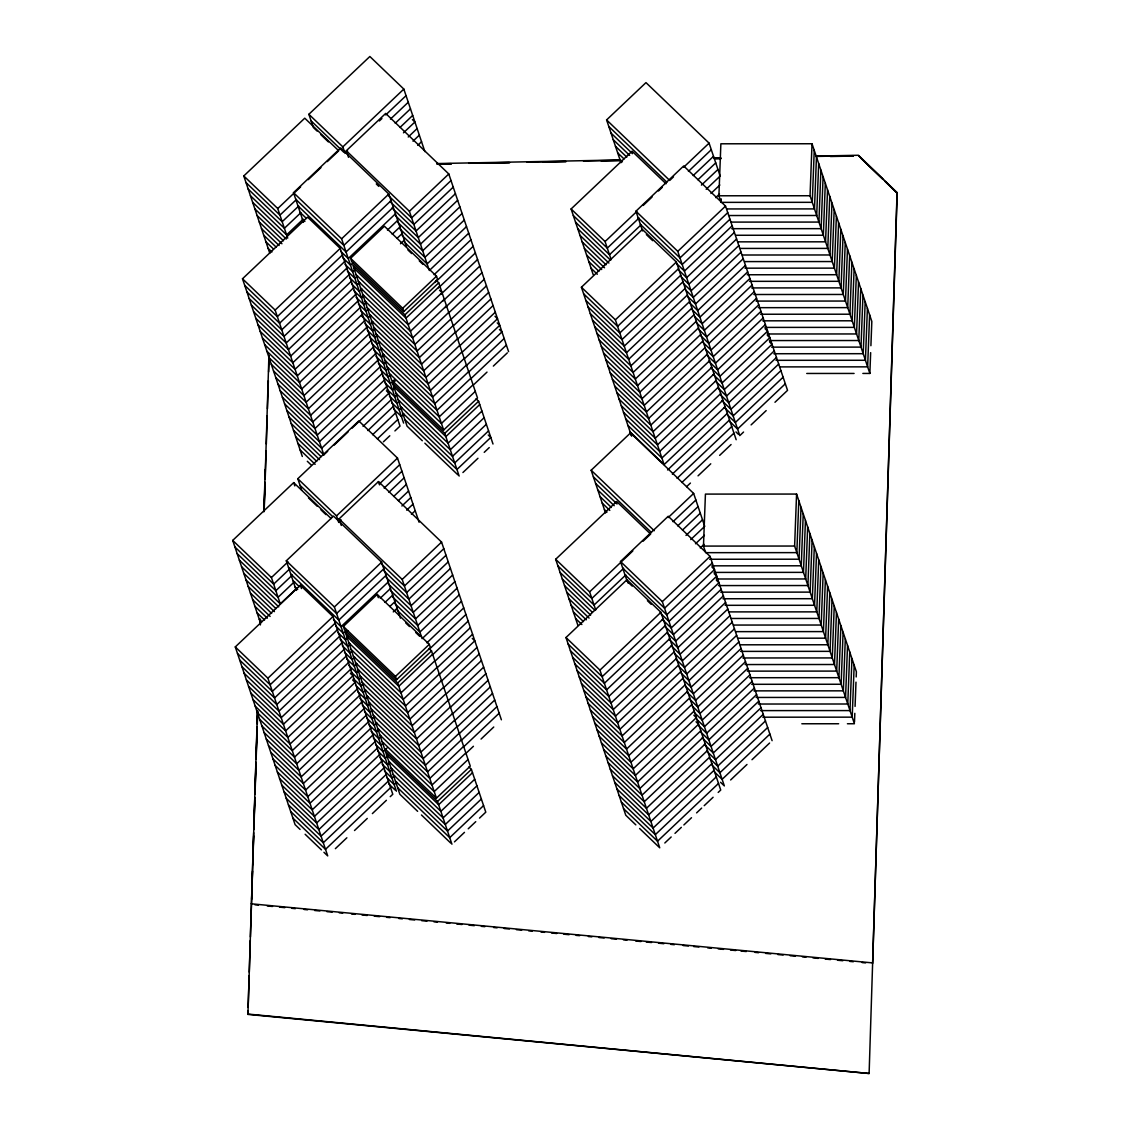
<?xml version="1.0" encoding="UTF-8"?>
<svg xmlns="http://www.w3.org/2000/svg" width="1130" height="1130" viewBox="0 0 1130 1130"><rect width="100%" height="100%" fill="white"/><g stroke="black" fill="none" stroke-linecap="round" stroke-linejoin="round"><path stroke-width="1.5" d="M251.467 904.466L257.428 712.197M260.267 624.311L260.437 619.042M263.897 511.819L265.253 469.642M885.948 182.071L897.178 192.905L869.111 1073.5L247.922 1014.401L253.657 832.697M253.77 829.18L254.801 797.483M254.914 793.966L255.931 762.27M256.044 758.753L257.075 727.056M257.188 723.525L257.584 711.208M260.366 624.932L260.479 621.401M264.067 510.478L264.971 482.312M265.084 478.781L268.912 355.399M247.922 1014.401L248.035 1010.884M248.148 1007.353L249.179 975.656M249.292 972.139L250.309 940.442M250.422 936.925L251.453 905.229M251.637 899.198L252.555 871.075M252.753 864.733L253.685 835.918M253.897 829.519L254.815 800.76M255.027 794.305L255.959 765.617M256.157 759.092L257.089 730.46M257.301 723.878L257.711 711.123M264.18 510.817L264.971 486.14M265.197 479.12L266.101 450.983M266.327 443.963L267.231 415.84M267.457 408.806L268.361 380.683M268.643 371.897L269.138 356.077M872.628 963.565L897.065 192.566L858.362 155.262L816.058 156.095M798.797 500.632L796.834 552.627L705.685 552.669L703.467 546.087L705.431 494.093L796.579 494.064L856.385 671.743L856.187 676.955M814.236 150.332L812.272 202.327L721.124 202.369L718.906 195.787L720.869 143.793L812.018 143.75L871.823 321.443L870.905 345.709M721.124 202.369L721.251 198.894M847.415 723.751L854.421 723.737L794.616 546.044L796.579 494.064M862.854 373.437L869.86 373.437L810.055 195.744L812.018 143.75M801.015 507.215L799.051 559.209L709.654 559.251M816.453 156.915L814.49 208.909L726.844 208.951M803.232 513.797L801.269 565.791L711.872 565.833M818.671 163.497L816.708 215.491L729.062 215.533M805.45 520.379L803.472 572.373L714.075 572.416M820.889 170.079L818.925 222.073L731.28 222.102M807.653 526.961L805.69 578.956L716.293 578.998M823.092 176.661L821.129 228.656L731.731 228.684M809.871 533.544L807.908 585.538L718.511 585.58M825.31 183.244L823.346 235.238L735.701 235.266M812.089 540.126L810.125 592.12L720.728 592.162M827.527 189.826L825.564 241.82L737.918 241.848M814.306 546.708L812.343 598.702L722.946 598.745M829.745 196.408L827.782 248.402L740.136 248.43M816.524 553.29L814.546 605.284L725.149 605.313M831.963 202.99L829.999 254.97L742.353 255.013M818.727 559.873L816.764 611.867L729.118 611.895M834.18 209.559L832.203 261.553L744.571 261.595M820.945 566.455L818.982 618.449L731.336 618.477M836.384 216.141L834.42 268.135L745.023 268.177M823.163 573.037L821.199 625.031L733.554 625.059M838.601 222.723L836.638 274.717L747.241 274.76M825.38 579.619L823.417 631.599L735.771 631.642M840.819 229.305L838.856 281.299L749.458 281.342M827.598 586.188L825.62 638.182L737.989 638.224M843.037 235.888L841.073 287.882L751.676 287.924M829.801 592.77L827.838 644.764L740.192 644.806M845.254 242.47L843.277 294.464L753.88 294.506M832.019 599.352L830.056 651.346L740.659 651.389M847.458 249.052L845.494 301.046L756.097 301.089M834.237 605.934L832.273 657.928L742.876 657.971M849.675 255.634L847.712 307.628L758.315 307.671M836.454 612.517L834.491 664.511L745.094 664.553M851.893 262.216L849.93 314.211L760.532 314.239M838.672 619.099L836.694 671.093L747.297 671.135M854.111 268.799L852.147 320.793L762.75 320.821M840.875 625.681L838.912 677.675L749.515 677.718M856.328 275.381L854.351 327.375L764.953 327.403M843.093 632.263L841.13 684.257L751.733 684.3M858.532 281.963L856.568 333.957L767.171 333.986M845.311 638.846L843.347 690.84L753.95 690.868M860.749 288.546L858.786 340.526L769.389 340.568M847.528 645.428L845.565 697.422L756.168 697.45M862.967 295.114L861.004 347.108L771.606 347.15M849.746 652.01L847.768 704.004L758.371 704.032M865.185 301.696L863.221 353.69L773.824 353.732M851.949 658.592L849.986 710.586L760.589 710.615M867.402 308.278L865.425 360.272L776.028 360.315M854.167 665.175L852.204 717.155L762.807 717.197M869.606 314.86L867.642 366.855L779.997 366.897M854.492 722.014L854.817 713.341M855.071 706.405L855.989 682.153M869.86 373.437L870.651 352.645M269.802 253.29L243.783 175.955L304.761 118.184L338.732 150.77L327.29 161.604M317.078 131.066L313.307 127.436L308.871 114.285L369.863 56.5L403.834 89.086L424.866 151.604M303.476 222.285L293.503 192.665L340.723 147.931L388.819 194.063L406.532 246.721M287.712 238.162L277.754 208.541L300.622 186.874M308.236 179.656L320.948 167.621M347.602 151.039L345.06 153.44L342.842 146.858L403.834 89.086M348.52 157.324L346.303 150.742L385.683 113.424L448.794 173.964L508.599 351.656M296.484 199.473L279.957 215.124L245.987 182.537M379.369 120.938L381.912 118.537M385.711 114.921L406.051 95.669M298.687 206.055L282.175 221.706L248.205 189.12M390.472 119.102L408.255 102.251M300.905 212.638L284.393 228.288L250.422 195.702M395.232 123.269L410.473 108.833M303.123 219.22L286.61 234.871L252.64 202.284M399.992 127.45L412.69 115.415M302.303 456.464L242.498 278.771L307.572 217.115L340.201 248.416L400.006 426.109L394.907 430.94M403.466 132.832L414.908 121.998L412.394 119.582M408.227 136.998L417.125 128.566M412.987 141.165L419.329 135.148M417.733 145.346L421.547 141.73M403.622 423.072L341.613 238.797L388.819 194.063M327.686 451.237L323.858 454.853L275.127 310.072L340.201 248.416M391.036 200.646L343.817 245.38L295.721 199.247M342.418 254.999L277.344 316.654L244.716 285.353M393.24 207.228L346.034 251.962L297.939 205.83M344.636 261.581L279.562 323.237L246.933 291.936M395.458 213.81L348.252 258.544L340.653 251.256M350.582 258.304L384.426 226.226L436.519 276.2L437.635 279.491L403.791 311.555L351.684 261.595L350.582 258.304L402.675 308.264L403.791 311.555M346.853 268.163L281.766 329.819L249.151 298.518M353.012 262.711L350.47 265.126L342.87 257.838M387.463 230.068L397.675 220.392M468.724 233.19L429.344 270.508L409.413 211.282L448.794 173.964M349.057 274.745L283.983 336.401L251.354 305.1M355.23 269.293L352.687 271.709L345.088 264.42M392.237 234.235L399.893 226.975M451.011 180.546L411.617 217.85L387.647 194.854M351.275 281.314L286.201 342.983L253.572 311.682M357.447 275.861L354.891 278.291L347.305 271.002M396.997 238.388L402.111 233.557M453.229 187.114L413.834 224.432L389.864 201.437M353.492 287.896L288.418 349.565L255.79 318.264M359.665 282.444L357.108 284.873L349.509 277.585M400.486 243.769L404.314 240.139M455.432 193.696L416.052 231.014L392.068 208.019M355.71 294.478L290.636 356.148L258.007 324.847M361.882 289.026L359.326 291.441L351.727 284.167M457.65 200.278L418.27 237.597L395.542 215.802M357.928 301.06L292.839 362.716L260.225 331.429M364.086 295.608L361.544 298.023L353.944 290.749M459.868 206.861L420.487 244.179L397.76 222.384M360.131 307.643L295.057 369.298L262.428 338.011M366.304 302.19L363.761 304.606L356.162 297.331M462.085 213.443L422.691 250.761L399.978 228.966M362.349 314.225L297.275 375.88L264.646 344.594M368.521 308.773L365.965 311.188L358.38 303.913M464.303 220.025L424.908 257.343L402.195 235.548M364.566 320.807L299.492 382.463L266.864 351.176M370.739 315.355L368.182 317.77L360.583 310.482M466.506 226.607L427.126 263.926L404.413 242.131M366.784 327.389L301.71 389.045L269.081 357.744M372.957 321.937L370.4 324.352L361.544 315.849M369.002 333.971L303.913 395.627L271.299 364.326M375.16 328.519L372.618 330.935L365.018 323.646M434.104 274.675L470.942 239.772M402.675 308.264L436.519 276.2M371.205 340.554L306.131 402.209L273.502 370.908M377.378 335.102L374.835 337.517L367.236 330.228M435.036 282.458L473.159 246.354M620.991 162.706L606.598 119.921L645.979 82.617L709.089 143.143L720.163 176.054L706.179 189.289M438.737 282.783L477.496 397.958L443.652 430.022L404.893 314.846L438.737 282.783L436.194 280.339M373.423 347.136L308.349 408.792L275.72 377.491M379.595 341.684L377.039 344.099L369.454 336.811M439.853 286.074L405.995 318.137L353.902 268.163M438.525 287.839L475.377 252.936M375.64 353.718L310.566 415.374L277.938 384.073M381.813 348.266L379.256 350.681L371.657 343.393M440.742 294.422L477.58 259.519M377.858 360.301L312.784 421.956L280.155 390.655M384.031 354.848L381.474 357.264L373.875 349.975M444.274 299.238L410.43 331.302L358.337 281.328M442.96 301.004L479.798 266.101M380.075 366.869L314.988 428.538L282.373 397.237M386.234 361.416L383.692 363.846L376.092 356.557M446.491 305.82L412.648 337.884L360.555 287.91M445.178 307.586L482.016 272.669M382.279 373.451L317.205 435.121L284.576 403.82M388.452 367.999L385.909 370.428L378.31 363.14M448.709 312.403L414.865 344.466L362.758 294.492M448.652 312.968L484.233 279.251M384.497 380.033L319.423 441.703L286.794 410.402M390.669 374.581L388.113 377.01L380.527 369.722M450.927 318.985L417.069 351.049L364.976 301.074M450.87 319.55L486.451 285.834M593.25 274.788L571.102 208.965L632.08 151.194L666.05 183.78M386.714 386.615L321.64 448.271L289.012 416.984M394.158 379.963L390.33 383.579L382.731 376.304M453.13 325.553L419.286 357.631L367.193 307.657M422.309 440.742L407.054 426.123L392.661 383.338L395.175 380.965M453.088 326.118L488.654 292.416M260.394 622.672L232.709 540.408L293.687 482.623L331.161 518.571M301.682 490.236L297.797 478.725L358.789 420.939L397.506 458.088L419.103 522.258M334.056 445.192L348.096 431.886M351.924 428.256L388.932 393.198L386.418 390.796M395.105 387.745L392.548 390.161L384.949 382.886M455.348 332.135L421.504 364.213L369.411 314.239M455.305 332.7L490.872 298.998M363.069 426.377L391.15 399.78M397.308 394.328L394.766 396.743L387.166 389.469M457.565 338.718L423.722 370.795L371.629 320.821M457.509 339.283L493.09 305.58M367.843 430.544L393.367 406.362M399.526 400.91L396.983 403.325L389.384 396.037M459.783 345.3L425.939 377.378L373.832 327.403M459.726 345.865L495.307 312.163M372.603 434.711L395.571 412.944M401.743 407.492L399.187 409.908L391.602 402.619M462 351.882L428.143 383.946L376.05 333.986M461.944 352.447L497.525 318.745L494.997 316.315M377.378 438.864L397.788 419.527M403.961 414.074L401.404 416.49L393.805 409.201M464.204 358.464L430.361 390.528L378.268 340.568M464.162 359.029L499.728 325.327L497.214 322.898M383.423 441.816L389.793 435.784M466.422 365.047L432.578 397.11L380.485 347.15M466.379 365.611L501.946 331.909L499.432 329.48M642.575 230.944L635.936 211.211L683.692 165.955L725.531 206.098L787.539 390.359L774.968 402.266M611.161 259.66L605.073 241.552L636.826 211.465M643.182 205.448L652.081 197.016M658.437 190.998L662.236 187.382M673.508 176.845L669.709 180.461L606.598 119.921M683.678 167.212L709.089 143.143M468.639 371.629L434.796 403.693L382.703 353.718M468.583 372.194L504.164 338.491M639.043 218.048L607.29 248.134L573.32 215.548M688.438 171.393L711.307 149.725M470.857 378.211L437.013 410.275L384.906 360.301M470.8 378.776L506.381 345.074M296.258 590.425L286.3 560.805L333.505 516.085L381.601 562.217L400.43 618.152M641.261 224.63L609.494 254.716L575.523 222.13M693.184 175.56L713.524 156.307M473.075 384.793L439.217 416.857L387.124 366.883M473.018 385.358L487.002 372.109M493.344 366.092L507.328 352.857M296.795 588.221L280.282 603.872L271.426 577.543L287.938 561.893M341.274 520.04L338.732 522.441L336.528 515.859L397.506 458.088M631.246 435.304L581.413 287.232L642.391 229.447L676.361 262.033L736.167 439.725M341.302 525.464L339.085 518.882L378.465 481.578L441.576 542.103L501.381 719.796M697.945 179.741L715.728 162.889M475.278 391.375L441.435 423.439L389.341 373.465M290.156 568.475L273.644 584.125L234.913 546.991M379.398 483.923L399.723 464.67M701.433 185.122L717.946 169.472M292.373 575.057L275.847 590.707L237.131 553.573M384.144 488.104L401.941 471.252M459.161 476.083L444.754 433.313L478.611 401.249L476.069 398.805M479.713 404.54L445.87 436.604L393.777 386.63M294.577 581.639L278.065 597.29L239.348 560.155M388.904 492.27L404.145 477.835M710.94 193.47L719.838 185.038M481.931 411.108L448.087 443.186L395.98 393.212M393.664 496.451L406.362 484.417M300.1 829.434L295.085 824.617L235.28 646.925L300.368 585.269L332.983 616.556L392.788 794.249L390.231 796.664M715.7 197.637L719.513 194.021M484.149 417.69L450.291 449.768L398.198 399.794M398.41 500.618L408.58 490.985M486.352 424.273L452.509 456.351L400.416 406.376M401.899 506L410.797 497.567M743.554 432.041L739.783 435.615L677.774 251.34L725.531 206.098M488.57 430.855L454.726 462.933L402.633 412.959M406.659 510.167L413.015 504.15M727.734 212.666L679.992 257.923L638.153 217.779M725.093 406.814L664.101 464.6L615.384 319.818L676.361 262.033M411.419 514.348L415.219 510.732M729.952 219.248L682.195 264.505L640.357 224.362M462.919 472.524L477.962 458.272M484.233 452.339L489.248 447.579M678.579 268.615L617.602 326.386L583.631 293.814M732.169 225.831L684.413 271.087L676.814 263.784M680.797 275.197L619.805 332.969L585.834 300.382M396.404 791.212L334.395 606.951L381.601 562.217M734.387 232.413L686.63 277.669L679.017 270.367M683 281.78L622.023 339.551L588.052 306.964M323.943 852.303L327.714 855.904L267.909 678.226L332.983 616.556M383.819 568.8L336.599 613.519L288.503 567.387M736.605 238.995L688.848 284.237L681.235 276.949M685.218 288.362L624.24 346.133L590.27 313.547M335.2 623.139L270.127 684.794L237.498 653.507M386.022 575.382L338.816 620.102L290.721 573.969M738.808 245.577L691.066 290.82L683.452 283.531M687.436 294.944L626.458 352.715L592.487 320.129M337.418 629.721L272.344 691.376L239.715 660.09M388.24 581.964L341.034 626.684L333.435 619.409M343.365 626.444L377.208 594.38L429.301 644.34L430.417 647.631L396.574 679.709L344.481 629.735L343.365 626.444L395.458 676.418L396.574 679.709M741.026 252.16L693.269 297.402L685.67 290.113M689.653 301.526L628.676 359.298L594.705 326.711M339.636 636.303L274.562 697.959L241.933 666.672M345.794 630.851L343.252 633.266L335.652 625.992M380.245 598.208L390.457 588.546M428.976 648.493L431.519 650.922L470.278 766.098L436.434 798.161L384.341 748.201L345.582 633.026L348.082 630.653M461.506 601.33L422.126 638.648L402.195 579.422L441.576 542.103M743.243 258.742L695.487 303.984L687.888 296.696M691.871 308.095L630.879 365.88L596.908 333.294M341.853 642.885L276.765 704.541L244.137 673.254M348.012 637.433L345.469 639.848L337.87 632.56M385.019 602.375L392.675 595.129M443.793 548.686L404.413 586.004L381.686 564.209M745.461 265.324L697.704 310.566L690.091 303.278M694.074 314.677L633.097 372.462L599.126 339.876M344.057 649.468L278.983 711.123L246.354 679.822M350.229 644.015L347.673 646.431L340.088 639.142M389.779 606.542L394.893 601.697M446.011 555.268L406.616 592.586L383.903 570.791M747.679 271.906L699.922 317.149L692.309 309.846M696.292 321.259L635.314 379.044L601.344 346.458M346.274 656.05L281.201 717.705L248.572 686.404M352.447 650.598L349.89 653.013L342.305 645.724M393.268 611.909L397.096 608.279M448.229 561.85L408.834 599.168L386.121 577.374M749.882 278.488L702.14 323.731L694.526 316.428M698.51 327.841L637.532 385.627L603.561 353.04M348.492 662.632L283.418 724.288L250.789 692.987M354.665 657.18L352.108 659.595L344.509 652.307M450.432 568.432L411.052 605.751L388.339 583.956M752.1 285.071L704.343 330.313L696.744 323.011M700.727 334.423L639.75 392.209L605.779 359.623M350.71 669.214L285.636 730.87L253.007 699.569M356.868 663.762L354.326 666.177L346.726 658.889M452.65 575.015L413.269 612.333L390.542 590.538M754.317 291.653L706.561 336.895L698.962 329.593M702.945 341.006L641.953 398.791L607.982 366.205M359.086 670.344L356.543 672.76L348.944 665.471M454.867 581.597L415.487 618.901L392.76 597.12M756.535 298.235L708.778 343.478L701.165 336.175M705.148 347.588L644.171 405.373L610.2 372.787M361.303 676.927L358.747 679.342L351.162 672.053M457.085 588.165L417.69 625.483L394.977 603.702M758.753 304.803L710.996 350.06L703.383 342.757M707.366 354.17L646.388 411.942L612.418 379.369M357.348 688.947L292.274 750.617L259.646 719.316M363.521 683.495L360.964 685.924L353.379 678.636M459.303 594.747L419.908 632.066L397.195 610.285M605.553 513.006L591.159 470.235L630.54 432.917L693.65 493.443L704.725 526.354L690.741 539.589M760.956 311.386L713.214 356.642L705.6 349.339M709.584 360.753L648.606 418.524L614.635 385.937M359.566 695.529L294.492 757.199L261.863 725.898M365.739 690.077L363.182 692.506L355.583 685.218M763.174 317.968L715.417 363.224L706.547 354.707M711.801 367.335L650.824 425.106L616.853 392.52M361.784 702.111L296.71 763.781L264.081 732.48M367.942 696.659L365.4 699.075L357.8 691.8M426.886 642.829L463.724 607.912M765.391 324.55L717.635 369.793L708.764 361.289M714.019 373.917L653.027 431.688L619.056 399.102M395.458 676.418L429.301 644.34M364.001 708.694L298.913 770.349L266.285 739.062M370.16 703.241L367.617 705.657L360.018 698.382M429.089 649.411L465.941 614.494M716.222 380.499L655.245 438.27L621.274 405.684M436.434 798.161L397.675 683L431.519 650.922M366.205 715.276L301.131 776.932L268.502 745.645M372.377 709.824L369.821 712.239L362.236 704.965M432.635 654.214L398.777 686.291L346.684 636.317M432.578 654.779L468.159 621.076M718.44 387.082L657.462 444.853L623.492 412.266M368.422 721.858L303.349 783.514L270.72 752.227M374.595 716.406L372.038 718.821L364.453 711.547M434.838 660.796L400.995 692.874L348.902 642.899M434.796 661.361L470.377 627.659M720.658 393.65L659.68 451.435L625.709 418.849M370.64 728.44L305.566 790.096L272.937 758.809M376.813 722.988L374.256 725.404L366.657 718.115M437.056 667.378L403.212 699.442L351.119 649.482M437.013 667.943L472.58 634.241M774.248 350.879L726.491 396.122L717.621 387.604M722.875 400.232L661.898 458.017L627.927 425.431M577.811 625.088L555.663 559.279L616.641 501.494L650.612 534.08L642.984 541.298M372.858 735.023L307.784 796.678L275.155 765.377M379.016 729.57L376.474 731.986L368.874 724.697M439.273 673.96L405.43 706.024L353.337 656.064M439.231 674.525L474.798 640.823L472.269 638.394M776.465 357.461L728.709 402.704L721.11 395.401M375.075 741.605L309.987 803.26L277.359 771.96M381.234 736.153L378.691 738.568L371.092 731.28M441.491 680.543L407.648 712.606L355.555 662.646M441.435 681.108L477.015 647.405M778.683 364.044L730.926 409.286L722.056 400.769M667.59 469.981L727.296 413.396M377.279 748.187L312.205 809.843L279.576 778.542M383.451 742.735L380.895 745.15L373.31 737.862M443.709 687.125L409.851 719.189L357.758 669.228M443.652 687.69L479.233 653.988M780.901 370.626L733.144 415.868L724.259 407.351M672.35 474.148L729.514 419.979M379.496 754.769L314.423 816.425L281.794 785.124M386.94 748.102L383.112 751.733L375.527 744.444M445.912 693.707L412.069 725.771L359.976 675.797M445.87 694.272L481.451 660.57M783.104 377.208L735.362 422.45L727.748 415.148M677.096 478.329L731.731 426.561M381.714 761.352L316.64 823.007L284.011 791.706M387.887 755.899L385.33 758.315L377.731 751.026M448.13 700.289L414.286 732.353L362.193 682.379M448.087 700.854L483.654 667.152M785.322 383.79L737.565 429.033L729.966 421.73M681.856 482.496L733.949 433.143M383.932 767.934L318.858 829.59L286.229 798.288M390.09 762.482L387.548 764.897L379.948 757.609M450.347 706.872L416.504 738.935L364.411 688.961M450.305 707.437L485.872 673.72M751.097 424.894L766.182 410.6M686.616 486.663L690.43 483.061M698.043 475.843L710.756 463.794M719.641 455.376L731.082 444.542M386.149 774.502L321.061 836.172L288.433 804.871M392.308 769.05L389.765 771.479L382.166 764.191M452.565 713.454L418.722 745.517L366.629 695.543M452.509 714.019L488.089 680.302M388.353 781.084L323.279 842.754L290.65 811.453M632.207 586.117L627.136 581.258L620.497 561.511L668.24 516.269L710.078 556.398L772.101 740.673M394.525 775.632L391.969 778.062L384.384 770.773M595.722 609.96L589.634 591.866L632.828 550.932M668.24 517.526L693.65 493.443M454.783 720.036L420.925 752.1L368.832 702.125M454.726 720.601L490.307 686.885M390.57 787.667L325.497 849.336L292.868 818.035M396.743 782.214L394.186 784.63L386.601 777.355M623.605 568.348L591.838 598.448L557.867 565.862M672.986 521.693L695.868 500.025M456.986 726.618L423.143 758.682L371.05 708.708M456.944 727.183L492.525 693.467M335.37 848.658L346.853 837.782M354.509 830.522L367.264 818.431M372.377 813.6L386.404 800.294M625.822 574.93L594.055 605.03L560.085 572.444M677.746 525.874L698.072 506.607M459.204 733.186L425.36 765.264L373.267 715.29M459.161 733.751L494.728 700.049M635.837 824.872L625.766 815.224L565.975 637.532L626.952 579.747L660.923 612.333L720.728 790.025L718.186 792.441M461.421 739.769L427.578 771.847L375.485 721.872M682.506 530.041L700.289 513.19M461.379 740.334L496.946 706.631M685.995 535.422L702.507 519.772M463.639 746.351L429.796 778.429L377.702 728.455M463.583 746.916L499.163 713.214M465.857 752.933L431.999 785.011L379.906 735.037M465.8 753.498L473.428 746.28M481.055 739.062L493.754 727.014M695.501 543.77L704.4 535.337M468.06 759.515L434.217 791.579L382.124 741.619M700.261 547.937L704.075 544.335M451.943 844.237L437.536 801.452L471.394 769.389L468.851 766.945M472.495 772.68L438.652 804.744L386.559 754.784M474.713 779.262L440.87 811.326L388.777 761.352M720.545 782.271L724.344 785.915L662.335 601.64L710.078 556.398M476.931 785.844L443.073 817.908L390.98 767.934M712.296 562.98L664.539 608.223L622.701 568.093M639.608 828.502L659.736 847.811L599.945 670.118L660.923 612.333M479.134 792.427L445.291 824.49L393.198 774.516M663.141 618.915L602.149 676.701L568.178 644.114M481.352 799.009L447.508 831.073L395.415 781.098M665.358 625.497L604.366 683.283L570.396 650.696M483.569 805.591L449.726 837.655L397.633 787.681M667.562 632.08L606.584 689.865L572.613 657.279M454.444 841.864L464.472 832.358M468.23 828.798L475.758 821.665M479.516 818.106L485.787 812.173L471.394 769.389M721.166 589.309L673.409 634.552L664.525 626.034M669.779 638.662L608.802 696.447L574.831 663.861M723.37 595.877L675.613 641.134L668.014 633.831M671.997 645.244L611.019 703.015L577.049 670.443M725.587 602.46L677.831 647.716L668.96 639.199M674.215 651.826L613.223 709.598L579.252 677.011M727.805 609.042L680.048 654.298L671.178 645.781M676.432 658.409L615.44 716.18L581.47 683.594M730.022 615.624L682.266 660.866L674.652 653.578M678.636 664.991L617.658 722.762L583.687 690.176M732.24 622.206L684.483 667.449L676.87 660.16M680.853 671.573L619.876 729.344L585.905 696.758M734.444 628.789L686.687 674.031L679.088 666.742M683.071 678.155L622.093 735.927L588.123 703.34M736.661 635.371L688.905 680.613L681.305 673.325M685.289 684.724L624.297 742.509L590.326 709.923M738.879 641.953L691.122 687.195L683.509 679.907M687.506 691.306L626.514 749.091L592.544 716.505M741.096 648.535L693.34 693.778L685.726 686.475M689.71 697.888L628.732 755.673L594.761 723.087M743.314 655.118L695.557 700.36L687.944 693.057M691.927 704.47L630.95 762.256L596.979 729.669M745.517 661.7L697.761 706.942L690.162 699.639M694.145 711.053L633.167 768.838L599.197 736.252M747.735 668.282L699.979 713.524L692.379 706.222M749.953 674.864L702.196 720.107L694.583 712.804M752.17 681.432L704.414 726.689L696.8 719.386M700.784 730.799L639.806 788.571L605.835 755.998M754.388 688.015L706.631 733.271L699.018 725.969M703.001 737.381L642.024 795.153L608.053 762.566M756.591 694.597L708.835 739.853L701.236 732.551M705.219 743.964L644.241 801.735L610.271 769.149M758.809 701.179L711.053 746.422L702.182 737.918M707.437 750.546L646.445 808.317L612.474 775.731M761.027 707.761L713.27 753.004L704.4 744.501M709.654 757.128L648.662 814.899L614.692 782.313M763.244 714.344L715.488 759.586L706.617 751.083M711.858 763.711L650.88 821.482L616.909 788.895M765.462 720.926L717.705 766.168L710.092 758.88M714.075 770.279L653.098 828.064L619.127 795.478M767.666 727.508L719.909 772.751L712.31 765.462M716.293 776.861L655.315 834.646L621.345 802.06M769.883 734.09L722.127 779.333L714.527 772.03M718.511 783.443L657.519 841.228L623.548 808.642M730.63 779.968L746.972 764.487M751.987 759.713L769.587 743.046M664.821 842.994L671.178 836.977M674.991 833.361L681.334 827.344M683.876 824.942L691.504 817.71M696.589 812.894L701.659 808.091M704.202 805.676L713.101 797.257M437.013 163.567L620.37 159.952M713.807 158.115L720.855 157.974M437.126 163.907L451.237 163.638M468.865 163.285L509.418 162.48M527.046 162.141L565.833 161.378M583.461 161.025L620.483 160.291M713.92 158.454L720.968 158.313M816.171 156.434L853.192 155.714M437.239 164.246L451.35 163.977M486.606 163.271L509.531 162.819M543.022 162.169L565.946 161.717M601.202 161.025L620.596 160.644M715.798 158.765L721.081 158.652M830.395 156.505L853.305 156.053M718.906 195.787L810.055 195.744M806.749 373.465L854.082 373.451M703.467 546.087L794.616 546.044M801.834 723.765L838.644 723.751M251.241 903.788L872.402 962.887M254.985 904.805L258.488 905.144M267.259 905.978L272.528 906.472M279.548 907.136L284.817 907.644M291.822 908.308L295.34 908.647M304.111 909.481L307.628 909.805M314.634 910.483L319.903 910.978M326.923 911.642L332.192 912.15M339.212 912.814L342.715 913.153M351.487 913.986L355.004 914.325M362.01 914.989L367.278 915.484M374.298 916.162L379.567 916.656M386.587 917.32L390.09 917.659M398.862 918.492L402.379 918.831M409.399 919.495L414.654 919.99M421.674 920.668L426.942 921.162M433.962 921.826L437.465 922.165M446.237 922.998L449.754 923.337M456.774 924.001L462.029 924.51M469.049 925.173L474.318 925.668M481.338 926.346L484.841 926.671M493.612 927.504L497.129 927.843M504.15 928.507L509.404 929.015M516.424 929.679L521.693 930.174M528.713 930.852L532.216 931.177M540.988 932.01L544.505 932.349M551.525 933.013L556.779 933.521M563.799 934.185L569.068 934.694M576.088 935.358L579.591 935.682M588.363 936.53L591.88 936.855M598.9 937.519L604.155 938.027M611.175 938.691L616.443 939.2M623.463 939.863L626.966 940.202M635.738 941.036L641.007 941.53M646.275 942.039L651.53 942.533M658.55 943.197L663.818 943.705M670.839 944.369L674.342 944.708M683.127 945.542L688.382 946.036M693.65 946.545L698.919 947.039M707.691 947.872L711.194 948.211M718.214 948.875L723.483 949.384M730.503 950.048L735.757 950.542M741.026 951.05L746.294 951.545M755.066 952.378L758.569 952.717M765.589 953.381L770.858 953.89M777.878 954.553L783.132 955.048M790.153 955.726L795.421 956.22M802.441 956.884L805.944 957.223M812.964 957.887L818.233 958.395M825.253 959.059L830.508 959.568M837.528 960.232L842.796 960.726M849.817 961.404L853.32 961.729M862.091 962.562L865.608 962.901M247.809 1014.062L869.111 1073.5M608.816 126.504L666.87 182.198M611.019 133.086L632.475 153.666M613.237 139.668L629.65 155.403M615.455 146.25L626.811 157.155M617.672 152.833L623.986 158.892M619.89 159.415L622.404 161.83M765.067 328.703L767.609 331.132L719.852 376.375L710.982 367.872M767.284 335.285L769.827 337.715L722.07 382.957L713.185 374.454M635.936 211.211L677.774 251.34M769.502 341.867L772.03 344.297L724.288 389.539L715.403 381.036M646.374 234.602L652.716 240.676M571.102 208.965L605.073 241.552M577.741 228.712L610.454 260.098M579.958 235.294L608.9 263.05M582.176 241.877L606.076 264.801M584.394 248.459L604.522 267.768M586.597 255.041L601.697 269.519M588.815 261.623L598.886 271.271M591.032 268.206L597.318 274.237M735.983 431.957L738.512 434.4M581.413 287.232L615.384 319.818M308.871 114.285L342.842 146.858M346.303 150.742L409.413 211.282M311.089 120.854L343.803 152.239M376.29 183.964L378.804 186.379M320.849 134.682L328.406 141.928M630.13 432.013L662.844 463.385M407.888 249.928L411.673 253.558M419.244 260.818L423.03 264.448M439.514 290.212L442.056 292.656L408.213 324.72L356.12 274.745M711.985 567.133L714.513 569.562L666.757 614.805L624.918 574.676M714.188 573.701L716.731 576.145L668.974 621.387L660.104 612.87M716.406 580.283L718.948 582.727L671.192 627.969L662.321 619.452M591.159 470.235L654.256 530.761M593.377 476.818L651.431 532.498M293.503 192.665L341.613 238.797M595.581 483.4L617.037 503.98M597.798 489.982L614.212 505.717M600.016 496.55L611.372 507.455M300.156 212.412L306.484 218.471M602.234 503.132L609.805 510.407M404.893 314.846L352.8 264.872L391.559 380.047L443.652 430.022M302.374 218.994L304.902 221.423M604.451 509.715L606.965 512.144M243.783 175.955L277.754 208.541M254.857 208.866L286.3 239.037M620.497 561.511L662.335 601.64M488.245 435.008L490.787 437.437L456.944 469.501L404.851 419.541M257.061 215.449L283.489 240.789M259.279 222.031L281.935 243.755M261.496 228.613L279.11 245.507M647.419 600.708L651.219 604.366M263.714 235.195L276.299 247.258M265.931 241.778L273.474 249.01M268.135 248.346L271.92 251.976M392.661 383.338L444.754 433.313M555.663 559.279L589.634 591.866M424.852 443.186L457.89 474.868M562.302 579.026L595.016 610.398M564.52 585.594L592.205 612.149M242.498 278.771L275.127 310.072M566.737 592.177L590.637 615.116M693.848 715.219L696.363 717.635L635.371 775.42L601.4 742.834M568.941 598.759L589.083 618.068M696.052 721.802L698.58 724.217L637.588 782.002L603.618 749.416M571.159 605.341L586.258 619.833M573.376 611.923L583.447 621.585M575.594 618.505L581.879 624.537M565.975 637.532L599.945 670.118M291.229 423.566L323.858 454.853M293.447 430.149L321.047 456.619M295.65 436.731L319.493 459.599M297.868 443.299L316.697 461.365M300.086 449.881L315.143 464.331M307.318 461.28L311.089 464.896M297.797 478.725L336.528 515.859M339.085 518.882L402.195 579.422M300.015 485.307L332.488 516.452M308.476 497.878L317.219 506.268M320.962 509.856L325.963 514.644M405.712 622.913L409.498 626.543M415.812 632.602L419.597 636.232M286.3 560.805L334.395 606.951M292.938 580.552L299.266 586.625M345.582 633.026L397.675 683M295.156 587.134L297.684 589.563M232.709 540.408L271.426 577.543M241.566 566.723L280.282 603.872M350.413 673.381L352.927 675.797L287.839 737.452L255.211 706.151M243.783 573.306L278.743 606.852M352.631 679.963L355.131 682.379L290.057 744.034L257.428 712.733M245.987 579.888L275.974 608.646M248.205 586.47L274.435 611.627M250.422 593.052L271.652 613.42M252.64 599.635L270.127 616.415M254.857 606.217L267.344 618.195M257.061 612.799L264.561 619.989M259.279 619.381L261.779 621.768M437.536 801.452L385.443 751.492L399.851 794.263L417.634 811.326M388.805 783.938L395.133 789.997M421.448 814.984L450.672 843.022M235.28 646.925L267.909 678.226M305.128 834.251L321.443 849.887M858.475 155.601L883.448 179.67M861.088 158.355L882.318 178.808M884.818 181.21L897.291 193.244L897.065 192.566M630.54 432.917L631.656 436.208M626.952 579.747L628.054 583.038M478.611 401.249L493.005 444.019M378.465 481.578L379.581 484.869M377.208 594.38L378.324 597.671M293.687 482.623L294.789 485.914M300.368 585.269L301.47 588.561"/></g></svg>
